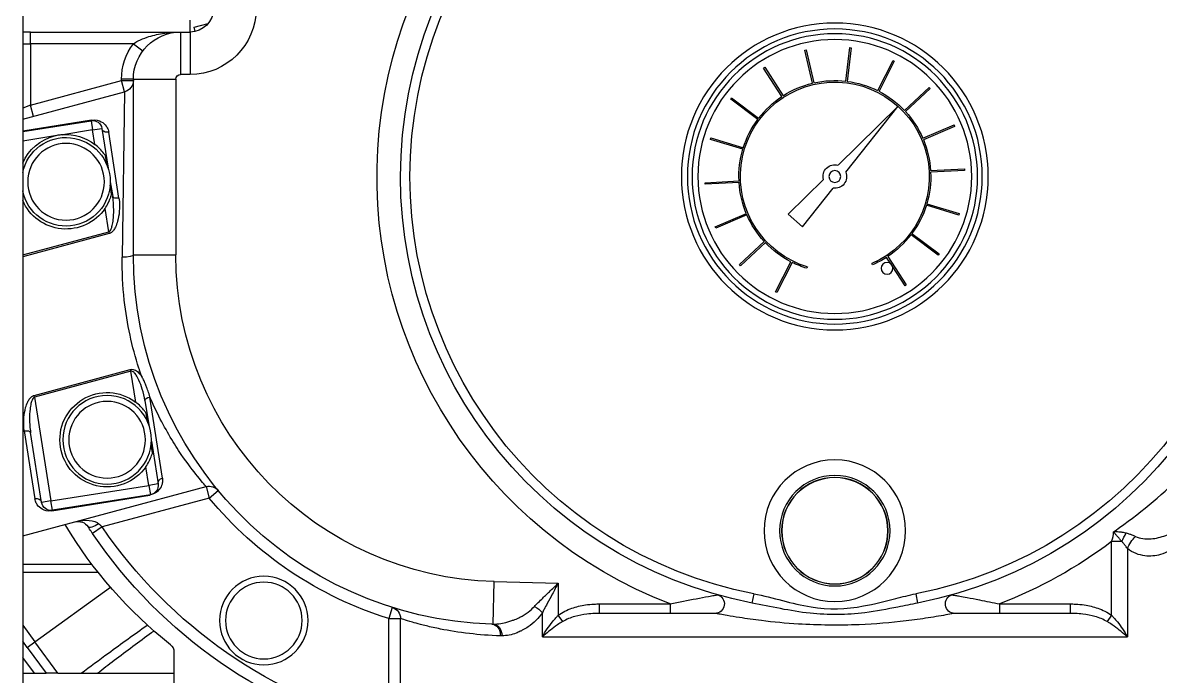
# Model space of a CAD drawing. Header units: inches. Extents: x -883 to 808, y -248 to 1051.
# Drawn here: x -415.95 to -403.9, y -128.97 to -122.05 of the extents above; entities that cross this region are included whole.
import ezdxf

# ---------------------------------------------------------------- set-up
doc = ezdxf.new("R2010")
doc.units = ezdxf.units.IN
doc.header["$MEASUREMENT"] = 0
doc.layers.get('0').update_dxf_attribs({"linetype": 'CONTINUOUS'})
doc.layers.add('EQUIPMENT - COMPRESSORS', color=41, linetype='CONTINUOUS')

# ---------------------------------------------------------------- blocks, each defined once
blk = doc.blocks.new('A$C084a53c6')
for p, q in [((33.486, 62.669), (33.486, 47.233)), ((31.672, 55.783), (31.521, 55.823)), ((31.66, 55.738), (31.672, 55.783)), ((31.714, 55.732), (31.714, 55.857)), ((31.714, 55.732), (31.714, 55.282)), ((31.815, 55.732), (31.714, 55.732)), ((31.815, 55.732), (31.815, 55.282)), ((33.405, 55.732), (31.815, 55.732)), ((33.405, 55.732), (33.486, 55.732)), ((33.405, 55.607), (33.405, 55.732)), ((24.726, 55.568), (24.711, 55.566)), ((24.711, 55.566), (24.754, 55.209)), ((24.769, 55.211), (24.726, 55.568)), ((25.188, 55.543), (25.106, 55.193)), ((25.203, 55.54), (25.188, 55.543)), ((32.315, 55.607), (32.215, 55.532)), ((32.315, 55.607), (33.405, 55.607)), ((33.486, 55.607), (33.405, 55.607)), ((33.405, 55.607), (33.405, 54.959)), ((24.268, 55.431), (24.255, 55.424)), ((24.255, 55.424), (24.417, 55.104)), ((24.431, 55.111), (24.268, 55.431)), ((25.122, 55.189), (25.203, 55.54)), ((25.628, 55.359), (25.432, 55.057)), ((25.445, 55.049), (25.641, 55.35)), ((25.641, 55.35), (25.628, 55.359)), ((31.714, 55.282), (31.815, 55.282)), ((31.865, 55.232), (31.865, 53.372)), ((32.315, 55.232), (31.865, 55.232)), ((32.315, 53.372), (32.315, 55.232)), ((32.315, 55.232), (32.44, 55.232)), ((32.44, 55.219), (32.315, 55.219)), ((32.407, 55.098), (32.44, 55.219)), ((32.44, 55.219), (32.44, 55.232)), ((33.405, 54.959), (32.44, 55.219)), ((23.885, 55.146), (23.874, 55.135)), ((23.874, 55.135), (24.137, 54.89)), ((24.148, 54.901), (23.885, 55.146)), ((33.486, 54.808), (32.407, 55.098)), ((32.407, 55.098), (32.433, 53.347)), ((24.216, 54.946), (24.851, 54.322)), ((24.768, 54.248), (24.216, 54.946)), ((25.979, 55.035), (25.692, 54.819)), ((25.701, 54.806), (25.988, 55.022)), ((25.988, 55.022), (25.979, 55.035)), ((33.372, 54.838), (33.405, 54.959)), ((33.405, 54.959), (33.486, 54.926)), ((23.622, 54.748), (23.616, 54.733)), ((23.616, 54.733), (23.947, 54.592)), ((23.953, 54.607), (23.622, 54.748)), ((32.648, 54.71), (32.581, 54.291)), ((32.747, 54.695), (32.648, 54.71)), ((32.762, 54.793), (32.747, 54.695)), ((32.758, 54.8), (33.486, 54.683)), ((33.486, 54.679), (32.762, 54.793)), ((26.198, 54.61), (25.854, 54.505)), ((25.858, 54.49), (26.202, 54.595)), ((26.202, 54.595), (26.198, 54.61)), ((32.467, 53.973), (32.576, 54.672)), ((32.723, 54.542), (32.747, 54.695)), ((32.747, 54.695), (33.062, 54.645)), ((33.148, 54.631), (33.486, 54.578)), ((32.594, 54.326), (32.609, 54.42)), ((23.512, 54.283), (23.511, 54.267)), ((23.511, 54.267), (23.87, 54.248)), ((23.871, 54.264), (23.512, 54.283)), ((25.006, 54.171), (25.378, 53.805)), ((25.898, 54.14), (26.257, 54.121)), ((26.258, 54.136), (25.899, 54.156)), ((26.257, 54.121), (26.258, 54.136)), ((32.559, 54.146), (32.534, 53.992)), ((32.545, 54.014), (32.56, 54.109)), ((25.227, 53.669), (24.903, 54.078)), ((23.911, 53.913), (23.567, 53.809)), ((23.571, 53.794), (23.915, 53.898)), ((32.576, 53.617), (32.615, 53.863)), ((23.567, 53.809), (23.571, 53.794)), ((25.378, 53.805), (25.227, 53.669)), ((25.816, 53.797), (26.147, 53.656)), ((26.153, 53.671), (25.822, 53.811)), ((26.147, 53.656), (26.153, 53.671)), ((32.576, 53.617), (32.571, 53.597)), ((33.486, 53.372), (32.576, 53.617)), ((24.068, 53.598), (23.781, 53.382)), ((23.79, 53.369), (24.077, 53.585)), ((25.621, 53.503), (25.884, 53.257)), ((25.895, 53.269), (25.632, 53.514)), ((32.571, 53.597), (33.486, 53.35)), ((23.781, 53.382), (23.79, 53.369)), ((24.324, 53.355), (24.128, 53.054)), ((24.293, 53.279), (24.337, 53.346)), ((24.487, 53.267), (24.493, 53.282)), ((25.338, 53.293), (25.501, 52.973)), ((25.514, 52.98), (25.352, 53.3)), ((25.884, 53.257), (25.895, 53.269)), ((32.315, 53.372), (31.865, 53.372)), ((24.141, 53.045), (24.271, 53.245)), ((25.176, 53.245), (25.18, 53.23)), ((24.128, 53.054), (24.141, 53.045)), ((25.501, 52.973), (25.514, 52.98)), ((32.29, 51.813), (32.342, 52.14)), ((32.347, 52.16), (32.342, 52.14)), ((32.342, 52.14), (33.362, 51.866)), ((33.367, 51.885), (32.347, 52.16)), ((32.007, 51.009), (32.14, 51.867)), ((32.192, 51.829), (32.151, 51.573)), ((33.362, 51.866), (33.188, 50.767)), ((33.362, 51.866), (33.367, 51.885)), ((32.163, 51.604), (32.178, 51.694)), ((33.287, 50.752), (33.403, 51.49)), ((33.47, 51.509), (33.359, 50.791)), ((32.124, 51.401), (32.052, 50.947)), ((32.112, 51.278), (32.126, 51.368)), ((32.151, 50.932), (32.182, 51.129)), ((31.512, 50.798), (31.416, 50.878)), ((31.544, 50.919), (31.512, 50.798)), ((33.486, 50.396), (31.544, 50.919)), ((32.052, 50.947), (32.151, 50.932)), ((32.151, 50.932), (32.135, 50.833)), ((33.188, 50.767), (32.151, 50.932)), ((31.512, 50.798), (32.645, 50.493)), ((32.135, 50.833), (33.172, 50.669)), ((33.177, 50.662), (32.141, 50.83)), ((33.172, 50.669), (33.188, 50.767)), ((33.188, 50.767), (33.287, 50.752)), ((32.645, 50.493), (32.748, 50.423)), ((21.786, 50.262), (21.786, 49.327)), ((21.845, 50.337), (21.954, 50.337)), ((21.954, 49.556), (21.954, 50.337)), ((32.686, 50.01), (33.486, 50.01)), ((33.486, 50.099), (32.754, 50.099)), ((28.492, 49.913), (27.815, 49.896)), ((27.815, 49.896), (27.815, 49.556)), ((28.503, 49.463), (28.492, 49.913)), ((24.028, 49.784), (24.009, 49.686)), ((25.76, 49.686), (25.741, 49.784)), ((33.357, 49.274), (32.557, 49.855)), ((23.139, 49.677), (22.392, 49.677)), ((22.392, 49.677), (22.392, 49.577)), ((23.139, 49.577), (23.139, 49.677)), ((27.377, 49.677), (26.63, 49.677)), ((26.63, 49.677), (26.63, 49.577)), ((27.377, 49.577), (27.377, 49.677)), ((29.572, 49.64), (29.61, 49.521)), ((21.954, 49.556), (22.002, 49.49)), ((22.392, 49.577), (23.614, 49.577)), ((26.155, 49.577), (27.377, 49.577)), ((27.767, 49.49), (27.815, 49.556)), ((27.983, 49.327), (27.983, 49.581)), ((29.61, 49.521), (29.485, 49.521)), ((29.485, 47.202), (29.485, 49.521)), ((29.61, 48.391), (29.61, 49.521)), ((33.486, 49.451), (33.357, 49.274)), ((27.983, 49.327), (21.786, 49.327)), ((33.438, 49.215), (33.486, 49.281)), ((31.885, 49.167), (31.885, 48.202)), ((33.116, 48.942), (33.357, 49.274)), ((33.438, 49.215), (33.24, 48.942)), ((33.438, 49.215), (33.357, 49.274)), ((33.363, 48.942), (33.486, 49.111)), ((32.876, 48.942), (31.885, 48.942)), ((33.116, 48.942), (32.876, 48.942)), ((33.116, 48.942), (33.24, 48.942)), ((33.486, 48.942), (33.24, 48.942))]:
    blk.add_line(p, q)
for centre, radius in [((24.885, 54.202), 1.625), ((24.885, 54.202), 1.562), ((24.885, 54.202), 1.512), ((24.885, 54.202), 1.45), ((33.028, 54.146), 0.406), ((24.885, 54.202), 0.0625), ((24.332, 53.23), 0.0625), ((32.593, 51.415), 0.469), ((32.593, 51.415), 0.406), ((24.885, 50.452), 0.75), ((24.885, 50.452), 0.585), ((24.885, 50.452), 0.564), ((24.885, 50.452), 0.562), ((30.933, 49.501), 0.469), ((30.933, 49.501), 0.406)]:
    blk.add_circle(centre, radius)
for centre, radius, start, end in [((24.885, 54.202), 4.85, 291.0942, 220.356), ((24.885, 54.202), 4.6, 280.9763, 259.0237), ((24.885, 54.202), 4.5, 280.9763, 259.0237), ((31.714, 55.982), 0.7, 180.2517, 270), ((31.714, 55.982), 0.25, 180.2517, 270), ((31.815, 55.232), 0.5, 0, 90), ((31.815, 55.232), 0.625, 0, 36.8699), ((24.885, 54.202), 1, 286.9432, 246.9432), ((24.885, 54.202), 1.016, 97.384, 116.5025), ((24.885, 54.202), 1.016, 77.384, 96.5025), ((24.885, 54.202), 1.016, 57.384, 76.5025), ((31.815, 55.232), 0.05, 0, 90), ((32.44, 55.219), 0.125, 180, 254.94), ((24.885, 54.202), 1.016, 117.384, 136.5025), ((24.885, 54.202), 1.016, 37.384, 56.5025), ((24.885, 54.202), 1.016, 137.384, 156.5025), ((24.885, 54.202), 1.016, 17.384, 36.5025), ((32.747, 54.695), 0.1, 81, 171), ((24.885, 54.202), 1.016, 157.384, 176.5025), ((33.028, 54.146), 0.469, 11.9206, 348.0794), ((33.028, 54.146), 0.5, 85.9878, 127.5875), ((33.028, 54.146), 0.5, 23.3975, 76.0122), ((24.885, 54.202), 1.016, 357.384, 16.5025), ((24.885, 54.202), 1.016, 177.384, 196.5025), ((24.885, 54.202), 0.125, 158.3599, 278.3599), ((24.885, 54.202), 0.125, 345.5265, 105.5265), ((24.885, 54.202), 1.016, 337.384, 356.5025), ((24.885, 54.202), 1.016, 197.384, 216.5025), ((33.028, 54.146), 0.5, 214.4125, 336.6025), ((24.885, 54.202), 1.016, 317.384, 336.5025), ((24.885, 54.202), 1.016, 217.384, 236.5025), ((24.885, 54.202), 1.016, 297.384, 316.5025), ((24.885, 54.202), 1.016, 237.384, 246.9432), ((24.885, 54.202), 1.016, 286.9432, 296.5025), ((28.405, 53.372), 3.46, 271.4444, 0), ((28.405, 53.372), 3.91, 271.6765, 0), ((32.593, 51.415), 0.5, 214.8149, 127.1851), ((31.512, 50.798), 0.125, 74.94, 140.3626), ((32.151, 50.932), 0.1, 171, 261), ((28.405, 53.372), 4.035, 287.3758, 320.3626), ((33.188, 50.767), 0.1, 261, 351), ((28.405, 53.372), 5.125, 283.5988, 325.8252), ((28.965, 52.962), 4.75, 308.5121, 329.0209), ((32.899, 50.425), 0.125, 74.94, 146.7462), ((28.405, 53.372), 5.25, 283.5988, 325.8252), ((24.885, 54.202), 4.85, 232.8307, 248.9058), ((23.614, 49.677), 0.1, 270, 74.3157), ((26.155, 49.677), 0.1, 105.6843, 270), ((29.61, 49.521), 0.125, 107.3758, 180), ((31.985, 49.167), 0.1, 128.5121, 180)]:
    blk.add_arc(centre, radius, start, end)
for centre, major_axis, ratio, start_param, end_param in [((32.589, 54.72), (0.0593, -0.0094), 0.825905, 4.624932, 6.283185), ((32.772, 54.853), (-0.0094, -0.0593), 0.22268, 5.838309, 6.283185), ((32.475, 54.002), (0.0593, -0.0094), 0.495202, 4.659865, 6.283185), ((32.44, 53.372), (-0.125, 0), 0.202277, 0, 1.516423), ((32.132, 51.838), (0.0593, -0.0094), 0.495202, 0, 1.518273), ((33.463, 51.48), (-0.0593, 0.0094), 0.495202, 4.659865, 6.283185), ((31.993, 50.957), (0.0593, -0.0094), 0.901691, 0, 1.475361), ((32.126, 50.774), (0.0094, 0.0593), 0.374885, 6.007222, 6.283185), ((33.346, 50.742), (-0.0593, 0.0094), 0.835179, 4.623955, 6.283185), ((33.163, 50.609), (0.0094, 0.0593), 0.235778, 5.860109, 6.283185), ((32.899, 50.425), (-0.241, 0.065), 0.5, 4.712389, 5.965644), ((32.69, 50.562), (0.105, -0.069), 0.298042, 4.810033, 6.283185), ((21.617, 50.262), (-0.149, 0.201), 0.591204, 4.300533, 4.932292), ((21.736, 50.337), (0.114, -0.223), 0.395979, 1.37117, 1.782708), ((28.067, 49.581), (-0.0999, -0.0751), 0.480279, 4.382552, 5.281045), ((28.506, 49.339), (0.002, 0.125), 0.76646, 0.053141, 1.582705), ((28.523, 49.339), (-0.004, 0.125), 0.769823, 0, 1.548268)]:
    blk.add_ellipse(centre, major_axis=major_axis, ratio=ratio, start_param=start_param, end_param=end_param)
for points, knots in [([(32.315, 55.607), (32.299, 55.618), (32.281, 55.628), (32.234, 55.652), (32.202, 55.665), (32.117, 55.695), (32.062, 55.708), (31.943, 55.727), (31.878, 55.732), (31.815, 55.732)], [-1.612459, -1.612459, -1.612459, -1.612459, -1.410657, -1.410657, -1.087776, -1.087776, -0.571165, -0.571165, 0.00195, 0.00195, 0.00195, 0.00195]), ([(32.758, 54.8), (32.711, 54.808), (32.679, 54.796), (32.632, 54.77), (32.615, 54.754), (32.594, 54.724), (32.587, 54.712), (32.579, 54.69), (32.577, 54.681), (32.576, 54.672)], [0, 0, 0, 0, 0.36535, 0.36535, 0.694679, 0.694679, 0.90051, 0.90051, 1.029155, 1.029155, 1.029155, 1.029155]), ([(33.062, 54.645), (33.077, 54.644), (33.092, 54.642), (33.12, 54.638), (33.134, 54.635), (33.148, 54.631)], [2.5563472, 2.5563472, 2.5563472, 2.5563472, 2.6632554, 2.6632554, 2.7701636, 2.7701636, 2.7701636, 2.7701636]), ([(32.609, 54.42), (32.615, 54.428), (32.621, 54.438), (32.64, 54.462), (32.654, 54.48), (32.687, 54.513), (32.705, 54.529), (32.723, 54.542)], [0.1125498, 0.1125498, 0.1125498, 0.1125498, 0.2146142, 0.2146142, 0.3848355, 0.3848355, 0.5550568, 0.5550568, 0.5550568, 0.5550568]), ([(32.576, 53.617), (32.574, 53.617), (32.572, 53.618), (32.566, 53.622), (32.564, 53.625), (32.557, 53.633), (32.553, 53.64), (32.545, 53.657), (32.542, 53.67), (32.534, 53.702), (32.53, 53.723), (32.524, 53.778), (32.523, 53.812), (32.523, 53.896), (32.527, 53.945), (32.534, 53.992)], [-1.144949, -1.144949, -1.144949, -1.144949, -1.117365, -1.117365, -1.073231, -1.073231, -1.002617, -1.002617, -0.889634, -0.889634, -0.708862, -0.708862, -0.419626, -0.419626, 0, 0, 0, 0]), ([(32.615, 53.863), (32.602, 53.882), (32.59, 53.902), (32.57, 53.944), (32.561, 53.965), (32.551, 53.994), (32.548, 54.005), (32.545, 54.014)], [1.4439734, 1.4439734, 1.4439734, 1.4439734, 1.6141948, 1.6141948, 1.7844161, 1.7844161, 1.8864805, 1.8864805, 1.8864805, 1.8864805]), ([(32.467, 53.973), (32.46, 53.927), (32.459, 53.879), (32.467, 53.796), (32.473, 53.762), (32.488, 53.707), (32.495, 53.686), (32.511, 53.653), (32.518, 53.64), (32.532, 53.622), (32.539, 53.615), (32.55, 53.606), (32.555, 53.603), (32.564, 53.599), (32.567, 53.598), (32.571, 53.597)], [0, 0, 0, 0, 0.419626, 0.419626, 0.708862, 0.708862, 0.889634, 0.889634, 1.002617, 1.002617, 1.073231, 1.073231, 1.117365, 1.117365, 1.144949, 1.144949, 1.144949, 1.144949]), ([(32.256, 52.174), (32.329, 52.398), (32.383, 52.642), (32.411, 52.892), (32.428, 53.043), (32.435, 53.197), (32.433, 53.347)], [7.022278, 7.022278, 7.022278, 7.022278, 9.036856, 9.036856, 9.036856, 10.262964, 10.262964, 10.262964, 10.262964]), ([(32.238, 52.121), (32.24, 52.128), (32.243, 52.135), (32.249, 52.153), (32.252, 52.164), (32.256, 52.174)], [6.8602244, 6.8602244, 6.8602244, 6.8602244, 6.9275009, 6.9275009, 7.022278, 7.022278, 7.022278, 7.022278]), ([(32.14, 51.868), (32.14, 51.868), (32.14, 51.869), (32.146, 51.89), (32.152, 51.91), (32.162, 51.94), (32.165, 51.948), (32.171, 51.963), (32.173, 51.969), (32.178, 51.981), (32.18, 51.987), (32.186, 52.001), (32.189, 52.009), (32.199, 52.031), (32.205, 52.045), (32.215, 52.065), (32.219, 52.072), (32.223, 52.079), (32.223, 52.079), (32.224, 52.08)], [-0.6405676, -0.6405676, -0.6405676, -0.6405676, -0.634579, -0.634579, -0.449452, -0.449452, -0.369609, -0.369609, -0.3148553, -0.3148553, -0.2615153, -0.2615153, -0.1886179, -0.1886179, -0.0625976, -0.0625976, 0, 0, 0.0054586, 0.0054586, 0.0054586, 0.0054586]), ([(32.192, 51.829), (32.198, 51.87), (32.208, 51.911), (32.23, 51.983), (32.242, 52.015), (32.264, 52.064), (32.274, 52.083), (32.292, 52.11), (32.299, 52.12), (32.313, 52.133), (32.319, 52.137), (32.328, 52.14), (32.332, 52.141), (32.338, 52.141), (32.34, 52.141), (32.342, 52.14)], [0, 0, 0, 0, 0.362427, 0.362427, 0.651663, 0.651663, 0.832435, 0.832435, 0.945418, 0.945418, 1.016032, 1.016032, 1.060166, 1.060166, 1.08775, 1.08775, 1.08775, 1.08775]), ([(32.347, 52.16), (32.328, 52.165), (32.308, 52.159), (32.292, 52.15), (32.264, 52.133), (32.244, 52.109), (32.226, 52.084), (32.225, 52.083), (32.224, 52.081), (32.224, 52.08)], [-1.08775, -1.08775, -1.08775, -1.08775, -0.9379504, -0.9379504, -0.9379504, -0.6832726, -0.6832726, -0.6832726, -0.6691817, -0.6691817, -0.6691817, -0.6691817]), ([(31.544, 50.919), (31.544, 50.919), (31.578, 50.956), (31.636, 51.029), (31.681, 51.085), (31.741, 51.163), (31.807, 51.26), (31.882, 51.37), (31.964, 51.505), (32.045, 51.664), (32.077, 51.728), (32.109, 51.796), (32.14, 51.868)], [0, 0, 0, 0, 2.020588, 2.020588, 2.020588, 3.573613, 3.573613, 3.573613, 5.340523, 5.340523, 5.340523, 6.0539, 6.0539, 6.0539, 6.0539]), ([(32.178, 51.694), (32.183, 51.702), (32.19, 51.711), (32.208, 51.735), (32.223, 51.752), (32.255, 51.784), (32.273, 51.8), (32.29, 51.813)], [0.1113842, 0.1113842, 0.1113842, 0.1113842, 0.2129068, 0.2129068, 0.3808841, 0.3808841, 0.5488615, 0.5488615, 0.5488615, 0.5488615]), ([(33.362, 51.866), (33.364, 51.865), (33.366, 51.864), (33.371, 51.86), (33.374, 51.857), (33.381, 51.849), (33.384, 51.842), (33.392, 51.825), (33.396, 51.813), (33.404, 51.78), (33.407, 51.759), (33.413, 51.704), (33.415, 51.67), (33.414, 51.586), (33.411, 51.537), (33.403, 51.49)], [-1.144947, -1.144947, -1.144947, -1.144947, -1.117364, -1.117364, -1.07323, -1.07323, -1.002615, -1.002615, -0.889633, -0.889633, -0.70886, -0.70886, -0.419624, -0.419624, 0, 0, 0, 0]), ([(33.47, 51.509), (33.478, 51.555), (33.478, 51.603), (33.471, 51.686), (33.465, 51.721), (33.45, 51.776), (33.442, 51.796), (33.427, 51.829), (33.42, 51.842), (33.405, 51.86), (33.399, 51.867), (33.387, 51.876), (33.382, 51.879), (33.374, 51.883), (33.37, 51.884), (33.367, 51.885)], [0, 0, 0, 0, 0.419624, 0.419624, 0.70886, 0.70886, 0.889633, 0.889633, 1.002615, 1.002615, 1.07323, 1.07323, 1.117364, 1.117364, 1.144947, 1.144947, 1.144947, 1.144947]), ([(32.182, 51.129), (32.169, 51.148), (32.157, 51.168), (32.136, 51.209), (32.128, 51.229), (32.118, 51.258), (32.114, 51.269), (32.112, 51.278)], [1.4349142, 1.4349142, 1.4349142, 1.4349142, 1.6028916, 1.6028916, 1.7708689, 1.7708689, 1.8723915, 1.8723915, 1.8723915, 1.8723915]), ([(32.007, 51.009), (32.005, 51.001), (32.005, 50.992), (32.005, 50.971), (32.007, 50.958), (32.016, 50.925), (32.025, 50.906), (32.049, 50.877), (32.059, 50.867), (32.088, 50.846), (32.115, 50.834), (32.141, 50.83)], [0, 0, 0, 0, 0.153754, 0.153754, 0.399759, 0.399759, 0.793369, 0.793369, 1.011699, 1.011699, 1.230029, 1.230029, 1.230029, 1.230029]), ([(33.177, 50.662), (33.224, 50.655), (33.256, 50.667), (33.303, 50.692), (33.32, 50.708), (33.341, 50.738), (33.348, 50.751), (33.355, 50.773), (33.357, 50.782), (33.359, 50.791)], [0, 0, 0, 0, 0.375762, 0.375762, 0.714476, 0.714476, 0.926173, 0.926173, 1.058483, 1.058483, 1.058483, 1.058483]), ([(21.701, 50.392), (21.652, 50.368), (21.594, 50.362), (21.483, 50.37), (21.431, 50.383), (21.347, 50.415), (21.315, 50.43), (21.265, 50.458), (21.246, 50.469), (21.228, 50.482)], [0, 0, 0, 0, 0.717797, 0.717797, 1.364824, 1.364824, 1.769217, 1.769217, 2.021962, 2.021962, 2.021962, 2.021962]), ([(32.68, 50.524), (32.676, 50.52), (32.672, 50.517), (32.664, 50.51), (32.66, 50.507), (32.654, 50.501), (32.652, 50.499), (32.648, 50.496), (32.646, 50.494), (32.645, 50.493)], [-0.2116548, -0.2116548, -0.2116548, -0.2116548, -0.1365174, -0.1365174, -0.0687878, -0.0687878, -0.0264569, -0.0264569, 0, 0, 0, 0]), ([(32.748, 50.423), (32.75, 50.426), (32.752, 50.429), (32.757, 50.436), (32.76, 50.441), (32.769, 50.453), (32.774, 50.461), (32.784, 50.477), (32.79, 50.485), (32.795, 50.493)], [0, 0, 0, 0, 0.0264569, 0.0264569, 0.0687878, 0.0687878, 0.1365174, 0.1365174, 0.2116548, 0.2116548, 0.2116548, 0.2116548]), ([(21.799, 50.428), (21.785, 50.425), (21.773, 50.421), (21.75, 50.413), (21.74, 50.409), (21.724, 50.402), (21.718, 50.399), (21.708, 50.395), (21.705, 50.393), (21.701, 50.392)], [0, 0, 0, 0, 0.1461269, 0.1461269, 0.277847, 0.277847, 0.360172, 0.360172, 0.4116251, 0.4116251, 0.4116251, 0.4116251]), ([(21.933, 50.44), (21.924, 50.442), (21.915, 50.442), (21.897, 50.443), (21.888, 50.442), (21.873, 50.441), (21.867, 50.441), (21.859, 50.44), (21.856, 50.439), (21.849, 50.438), (21.844, 50.438), (21.833, 50.436), (21.827, 50.435), (21.813, 50.432), (21.806, 50.43), (21.799, 50.428)], [-0.0014546, -0.0014546, -0.0014546, -0.0014546, 0.0742073, 0.0742073, 0.160678, 0.160678, 0.2147223, 0.2147223, 0.2417444, 0.2417444, 0.2849798, 0.2849798, 0.3541564, 0.3541564, 0.4308992, 0.4308992, 0.4308992, 0.4308992]), ([(21.845, 50.337), (21.849, 50.342), (21.854, 50.347), (21.862, 50.357), (21.866, 50.362), (21.873, 50.37), (21.876, 50.373), (21.88, 50.378), (21.882, 50.38), (21.887, 50.386), (21.89, 50.39), (21.9, 50.401), (21.906, 50.408), (21.919, 50.422), (21.924, 50.428), (21.933, 50.44)], [-0.4308992, -0.4308992, -0.4308992, -0.4308992, -0.3541564, -0.3541564, -0.2849798, -0.2849798, -0.2417444, -0.2417444, -0.2147223, -0.2147223, -0.160678, -0.160678, -0.0742073, -0.0742073, 0.0014546, 0.0014546, 0.0014546, 0.0014546]), ([(21.284, 50.274), (21.302, 50.261), (21.321, 50.249), (21.371, 50.223), (21.403, 50.209), (21.489, 50.185), (21.544, 50.179), (21.663, 50.194), (21.728, 50.217), (21.786, 50.262)], [-2.021962, -2.021962, -2.021962, -2.021962, -1.769217, -1.769217, -1.364824, -1.364824, -0.717797, -0.717797, 0, 0, 0, 0]), ([(21.786, 50.262), (21.788, 50.265), (21.79, 50.268), (21.796, 50.277), (21.8, 50.282), (21.81, 50.296), (21.816, 50.304), (21.83, 50.321), (21.837, 50.329), (21.845, 50.337)], [-0.4116251, -0.4116251, -0.4116251, -0.4116251, -0.360172, -0.360172, -0.277847, -0.277847, -0.1461269, -0.1461269, 0, 0, 0, 0]), ([(28.066, 49.651), (28.056, 49.661), (28.047, 49.67), (28.022, 49.696), (28.006, 49.712), (27.963, 49.754), (27.936, 49.78), (27.877, 49.836), (27.846, 49.866), (27.815, 49.896)], [0, 0, 0, 0, 0.132824, 0.132824, 0.345343, 0.345343, 0.685373, 0.685373, 1.062595, 1.062595, 1.062595, 1.062595]), ([(27.815, 49.896), (27.836, 49.858), (27.857, 49.819), (27.896, 49.747), (27.914, 49.713), (27.943, 49.659), (27.954, 49.639), (27.971, 49.606), (27.977, 49.594), (27.983, 49.581)], [-1.062595, -1.062595, -1.062595, -1.062595, -0.685373, -0.685373, -0.345343, -0.345343, -0.132824, -0.132824, 0, 0, 0, 0]), ([(23.641, 49.773), (23.641, 49.773), (23.64, 49.773), (23.637, 49.773), (23.634, 49.772), (23.624, 49.77), (23.616, 49.769), (23.593, 49.765), (23.578, 49.762), (23.538, 49.755), (23.511, 49.75), (23.442, 49.737), (23.398, 49.729), (23.284, 49.706), (23.211, 49.692), (23.139, 49.677)], [0, 0, 0, 0, 0.030899, 0.030899, 0.080339, 0.080339, 0.159441, 0.159441, 0.286005, 0.286005, 0.488508, 0.488508, 0.812512, 0.812512, 1.319956, 1.319956, 1.319956, 1.319956]), ([(25.741, 49.784), (25.538, 49.745), (25.341, 49.678), (24.953, 49.616), (24.764, 49.621), (24.466, 49.676), (24.353, 49.705), (24.17, 49.752), (24.099, 49.77), (24.028, 49.784)], [0, 0, 0, 0, 1.575546, 1.575546, 2.995756, 2.995756, 3.883388, 3.883388, 4.438158, 4.438158, 4.438158, 4.438158]), ([(26.63, 49.677), (26.536, 49.696), (26.442, 49.715), (26.353, 49.732), (26.308, 49.741), (26.264, 49.749), (26.223, 49.756), (26.201, 49.76), (26.18, 49.764), (26.162, 49.767), (26.149, 49.77), (26.136, 49.772), (26.13, 49.773), (26.129, 49.773), (26.128, 49.773), (26.128, 49.773)], [4.860544, 4.860544, 4.860544, 4.860544, 5.520068, 5.520068, 5.520068, 5.849831, 5.849831, 5.849831, 6.019739, 6.019739, 6.019739, 6.145241, 6.145241, 6.145241, 6.179593, 6.179593, 6.179593, 6.179593]), ([(22.392, 49.677), (22.373, 49.677), (22.354, 49.676), (22.304, 49.674), (22.273, 49.671), (22.194, 49.658), (22.146, 49.647), (22.048, 49.613), (21.998, 49.588), (21.954, 49.556)], [-1.166744, -1.166744, -1.166744, -1.166744, -1.020901, -1.020901, -0.787552, -0.787552, -0.414194, -0.414194, 0, 0, 0, 0]), ([(24.009, 49.686), (24.076, 49.673), (24.146, 49.658), (24.331, 49.621), (24.448, 49.599), (24.758, 49.56), (24.956, 49.557), (25.36, 49.601), (25.569, 49.649), (25.76, 49.686)], [-4.438158, -4.438158, -4.438158, -4.438158, -3.883388, -3.883388, -2.995756, -2.995756, -1.575546, -1.575546, 0, 0, 0, 0]), ([(27.815, 49.556), (27.771, 49.588), (27.721, 49.613), (27.623, 49.647), (27.575, 49.658), (27.496, 49.671), (27.465, 49.674), (27.415, 49.676), (27.396, 49.677), (27.377, 49.677)], [-1.166922, -1.166922, -1.166922, -1.166922, -0.752665, -0.752665, -0.37925, -0.37925, -0.145865, -0.145865, 0, 0, 0, 0]), ([(28.503, 49.463), (28.477, 49.464), (28.45, 49.466), (28.399, 49.474), (28.374, 49.479), (28.335, 49.49), (28.32, 49.495), (28.295, 49.504), (28.285, 49.507), (28.257, 49.519), (28.238, 49.527), (28.191, 49.552), (28.162, 49.57), (28.11, 49.609), (28.087, 49.629), (28.066, 49.651)], [-1.760457, -1.760457, -1.760457, -1.760457, -1.447976, -1.447976, -1.166303, -1.166303, -0.990257, -0.990257, -0.880229, -0.880229, -0.660171, -0.660171, -0.30808, -0.30808, 0, 0, 0, 0]), ([(21.954, 49.556), (21.946, 49.547), (21.938, 49.539), (21.917, 49.515), (21.904, 49.501), (21.873, 49.462), (21.855, 49.437), (21.819, 49.384), (21.801, 49.355), (21.786, 49.327)], [-0.8732823, -0.8732823, -0.8732823, -0.8732823, -0.7638862, -0.7638862, -0.5888525, -0.5888525, -0.3087986, -0.3087986, 0.0018862, 0.0018862, 0.0018862, 0.0018862]), ([(22.002, 49.49), (22.041, 49.513), (22.084, 49.531), (22.171, 49.556), (22.214, 49.564), (22.285, 49.572), (22.312, 49.575), (22.357, 49.577), (22.375, 49.577), (22.392, 49.577)], [0, 0, 0, 0, 0.414194, 0.414194, 0.787552, 0.787552, 1.020901, 1.020901, 1.166744, 1.166744, 1.166744, 1.166744]), ([(23.614, 49.577), (23.615, 49.577), (23.617, 49.577), (23.632, 49.574), (23.659, 49.569), (23.748, 49.553), (23.82, 49.541), (23.972, 49.517), (24.05, 49.506), (24.292, 49.478), (24.459, 49.464), (24.842, 49.448), (25.058, 49.451), (25.404, 49.472), (25.536, 49.484), (25.742, 49.51), (25.82, 49.521), (25.941, 49.54), (25.985, 49.547), (26.053, 49.559), (26.078, 49.564), (26.113, 49.57), (26.125, 49.572), (26.142, 49.575), (26.147, 49.576), (26.153, 49.577), (26.154, 49.577), (26.155, 49.577)], [6.843258, 6.843258, 6.843258, 6.843258, 6.914983, 6.914983, 7.230399, 7.230399, 7.886698, 7.886698, 8.542997, 8.542997, 9.855596, 9.855596, 11.523818, 11.523818, 12.566457, 12.566457, 13.218106, 13.218106, 13.625386, 13.625386, 13.879937, 13.879937, 14.039031, 14.039031, 14.138465, 14.138465, 14.200611, 14.200611, 14.200611, 14.200611]), ([(27.377, 49.577), (27.394, 49.577), (27.412, 49.577), (27.457, 49.575), (27.484, 49.572), (27.555, 49.564), (27.598, 49.556), (27.685, 49.531), (27.728, 49.513), (27.767, 49.49)], [0, 0, 0, 0, 0.145865, 0.145865, 0.37925, 0.37925, 0.752665, 0.752665, 1.166922, 1.166922, 1.166922, 1.166922]), ([(27.983, 49.327), (27.968, 49.355), (27.95, 49.384), (27.914, 49.437), (27.896, 49.462), (27.865, 49.501), (27.852, 49.515), (27.831, 49.539), (27.823, 49.547), (27.815, 49.556)], [-0.8751685, -0.8751685, -0.8751685, -0.8751685, -0.5644837, -0.5644837, -0.2844297, -0.2844297, -0.1093961, -0.1093961, 0, 0, 0, 0]), ([(27.983, 49.581), (28.004, 49.553), (28.026, 49.527), (28.077, 49.478), (28.106, 49.454), (28.152, 49.422), (28.171, 49.411), (28.198, 49.396), (28.207, 49.391), (28.231, 49.38), (28.246, 49.373), (28.285, 49.359), (28.309, 49.352), (28.359, 49.342), (28.385, 49.339), (28.41, 49.339)], [0, 0, 0, 0, 0.30808, 0.30808, 0.660171, 0.660171, 0.880229, 0.880229, 0.990257, 0.990257, 1.166303, 1.166303, 1.447976, 1.447976, 1.760457, 1.760457, 1.760457, 1.760457]), ([(28.426, 49.339), (28.544, 49.342), (28.654, 49.351), (28.87, 49.376), (28.972, 49.393), (29.117, 49.422), (29.167, 49.433), (29.234, 49.45), (29.255, 49.455), (29.306, 49.468), (29.335, 49.476), (29.399, 49.494), (29.429, 49.504), (29.473, 49.517), (29.485, 49.521), (29.485, 49.521)], [0, 0, 0, 0, 1.448515, 1.448515, 3.103961, 3.103961, 4.138614, 4.138614, 4.655941, 4.655941, 5.483664, 5.483664, 6.80802, 6.80802, 8.277228, 8.277228, 8.277228, 8.277228]), ([(21.786, 49.327), (21.807, 49.347), (21.83, 49.367), (21.877, 49.405), (21.901, 49.423), (21.94, 49.451), (21.956, 49.462), (21.982, 49.478), (21.992, 49.484), (22.002, 49.49)], [-0.0018862, -0.0018862, -0.0018862, -0.0018862, 0.3087986, 0.3087986, 0.5888525, 0.5888525, 0.7638862, 0.7638862, 0.8732823, 0.8732823, 0.8732823, 0.8732823]), ([(27.767, 49.49), (27.777, 49.484), (27.787, 49.478), (27.813, 49.462), (27.829, 49.451), (27.868, 49.423), (27.892, 49.405), (27.939, 49.367), (27.962, 49.347), (27.983, 49.327)], [0, 0, 0, 0, 0.1093961, 0.1093961, 0.2844297, 0.2844297, 0.5644837, 0.5644837, 0.8751685, 0.8751685, 0.8751685, 0.8751685]), ([(32.869, 48.942), (32.773, 49.013), (32.677, 49.085), (32.443, 49.256), (32.306, 49.354), (32.168, 49.452), (32.167, 49.453), (32.166, 49.453)], [0.512372, 0.512372, 0.512372, 0.512372, 1.427246, 1.427246, 2.713778, 2.713778, 2.720726, 2.720726, 2.720726, 2.720726]), ([(32.097, 49.391), (32.105, 49.384), (32.114, 49.378), (32.255, 49.274), (32.388, 49.176), (32.577, 49.032), (32.635, 48.987), (32.693, 48.942)], [-2.799732, -2.799732, -2.799732, -2.799732, -2.713778, -2.713778, -1.427246, -1.427246, -0.853713, -0.853713, -0.853713, -0.853713])]:
    blk.add_open_spline(points, degree=3, knots=knots)
for points in [[(32.224, 52.08), (32.228, 52.093), (32.233, 52.107), (32.238, 52.121)], [(32.14, 51.868), (32.14, 51.868), (32.14, 51.867), (32.14, 51.867)], [(21.869, 50.486), (21.622, 50.661), (21.394, 50.855), (21.189, 51.061)], [(21.933, 50.44), (21.911, 50.455), (21.89, 50.47), (21.869, 50.486)], [(21.954, 50.337), (21.941, 50.374), (21.933, 50.41), (21.933, 50.44)], [(28.519, 49.464), (28.514, 49.463), (28.508, 49.463), (28.503, 49.463)], [(28.41, 49.339), (28.416, 49.338), (28.421, 49.338), (28.426, 49.339)]]:
    blk.add_open_spline(points, degree=3)

msp = doc.modelspace()

# ---------------------------------------------------------------- block references
at = {"layer": 'EQUIPMENT - COMPRESSORS', "xscale": -1}
msp.add_blockref('A$C084a53c6', (-382.46019, -177.87785), dxfattribs=at)

doc.saveas('drawing.dxf')
